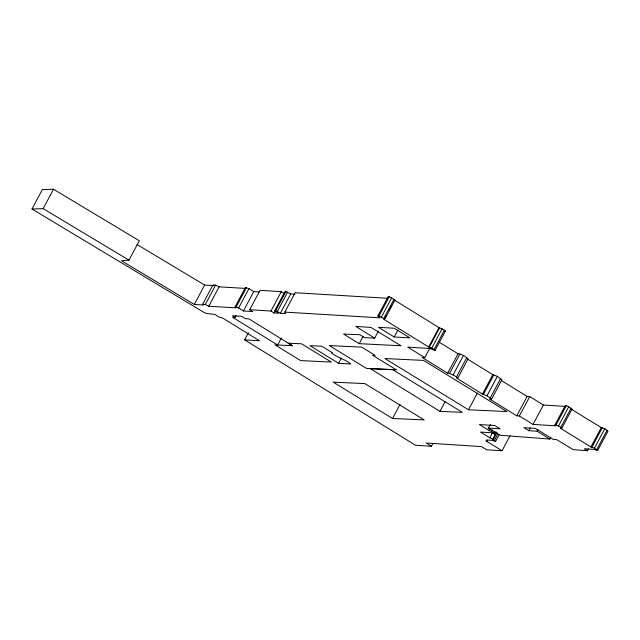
<?xml version="1.0" encoding="UTF-8"?>
<svg xmlns="http://www.w3.org/2000/svg" width="640" height="640" viewBox="0 0 640 640"><rect width="100%" height="100%" fill="white"/><g stroke="black" fill="none" stroke-linecap="round" stroke-linejoin="round"><path stroke-width="0.96" d="M248.36 332.784L244.6 339.832L259.52 340.776L222.704 318.072L218.4 316.832L215.208 314.464L206.648 313.504L203.768 312.28L32 209.016L42.352 189.624L53.496 189.24L139.32 240.76L128.968 260.152L121.544 260.8L194.312 304.456L203.488 305.04L202.624 304.32L212.976 284.928L215.64 285.104L219.112 286.84L245.344 288.408M32 209.016L43.144 208.624L53.496 189.24M194.312 304.456L204.664 285.064L213.84 285.656M202.624 304.32L205.288 304.488L215.64 285.104M205.288 304.488L208.76 306.232L219.112 286.84M208.76 306.232L235.96 307.856L235.088 306.888L245.44 287.496L248.96 288.616L253.76 291.576L259.352 291.936M235.088 306.888L236.168 306.936L246.52 287.552M236.168 306.936L238.608 308L248.96 288.616M281.4 337.936L277.632 344.992L232.552 317.24L235.136 317.384L236.072 315.624M238.608 308L243.408 310.96L253.76 291.576M249.704 309.712L260.056 290.32L281.304 291.672L284.336 293.536L273.984 312.928L270.952 311.056L249.704 309.712L252.728 311.568L243.408 310.96M270.952 311.056L281.304 291.672M273.984 312.928L278.512 313.216L274.848 310.648L285.2 291.256L290.712 293.944L294.92 294.208M274.848 310.648L275.632 310.704L285.984 291.312M275.632 310.704L277.336 311.448L287.688 292.064M277.336 311.448L280.36 313.328L290.712 293.944M280.36 313.328L285.408 313.648L284.808 312.112L295.16 292.728L387.536 298.28M338.592 363.296L350.832 363.992C344.936 359.136 337.104 357.736 331.392 352.784L332.224 352.592L321.856 346.232L309.968 345.68L338.592 363.296L341.416 358.008M378.44 331.096L374.68 338.144L364.616 337.624L359.912 334.72L343.568 334.04L359.224 343.664L362.992 336.616M284.808 312.112L380.16 317.848L377.84 315.968L388.192 296.584L389.304 296.656L394.944 300.128L384.592 319.512L384.08 319.488L385.96 315.968M377.84 315.968L378.952 316.04L389.304 296.656M378.952 316.04L381.376 317.096L391.728 297.712M384.592 319.512L383.744 318.552L394.096 299.168M388.784 310.68L391.608 305.392M394.184 336.96L409.912 337.896L394.248 328.248L378.528 327.328L394.184 336.96L397.952 329.912M384.08 319.488L428.68 346.992L439.032 327.608L444.48 330.144L445.36 331.12L435.008 350.504L430.088 348.528L407.704 347.104L424.752 357.616L429.928 347.928M428.68 346.992L429.352 347.032L439.704 327.648M392.504 418.48L424.176 419.912L364.896 383.592L333.216 382.144L392.504 418.48L400.032 404.376M429.352 347.032L431.784 348.088L442.136 328.704M435.008 350.504L434.128 349.528L444.48 330.144M424.752 357.616L422.144 357.456L447.664 373.192L458.016 353.8C461.76 354.128 465.496 356.216 468 358.976L457.648 378.368L456.904 378.312L482.456 394.064L487.024 395.752L491.552 399.192L501.904 379.808L497.376 376.36L492.808 374.68L467.256 358.928L468 358.976M447.664 373.192L449.576 373.36L459.928 353.968M449.576 373.36L453.096 374.912L463.448 355.528M457.648 378.368L456.448 376.984L466.792 357.6M439.96 411.344L462.352 412.344L392.632 369.64L370.24 368.648L439.96 411.344L445.136 401.648M244.6 339.832L415.536 445.256L431.432 446.264L432.848 443.624M468.48 409.784L506.928 411.544L423.504 360.408L384.904 358.544L468.48 409.784L477.416 393.04M482.456 394.064L492.808 374.68M483.512 394.2L493.864 374.816M487.024 395.752L497.376 376.36M490.36 397.816L500.712 378.432M550.728 437.296L549.792 439.064L500.096 435.248L488.432 428.032L490.312 424.512M488.432 428.032L500.08 428.848L494.776 425.536L479.4 424.552L489.08 430.528L490.024 428.76M489.08 430.528L491.592 431.592L492.536 429.832M495.752 432.24L494.808 434.008L491.032 432.728L480.472 432.064L489.792 437.816L492.616 432.528M494.808 434.008L493.912 433.016L494.856 431.256M499.336 434.376L495.568 441.432L492.792 439.144L496.56 432.088M493.208 439.624L496.976 432.576M494.52 440.208L497.816 434.04M491.552 399.192L489.624 399.072L516.776 415.808L527.12 396.424L529.712 396.576L543.384 405.008L565.184 406.384M516.776 415.808L519.36 415.968L529.712 396.576M431.432 446.264L426.144 443L481.584 446.624L486.68 449.768L502.024 450.76L510.024 435.784M588.432 448.968L587.496 450.728L573.216 449.672L556.768 439.68L553.184 439.352L535.36 428.376L523.96 427.656L528.88 430.688L530.288 428.048M519.36 415.968L533.032 424.392L543.384 405.008M528.88 430.688L537.064 431.208L538 429.448M533.032 424.392L555.824 425.84L554.944 424.872L565.296 405.48L566.392 405.536L572.064 409.032L561.712 428.416L560.56 428.328L590.896 446.968L594.432 448.096L597.648 450.512L608 431.128L604.784 428.712L601.248 427.584L570.912 408.944M554.944 424.872L556.04 424.92L566.392 405.536M556.04 424.92L558.496 426L568.848 406.616M561.712 428.416L560.816 427.432L571.168 408.04M590.896 446.968L601.248 427.584M591.992 447.032L602.344 427.64M594.432 448.096L604.784 428.712M596.768 449.536L607.12 430.152M394.944 300.128L394.432 300.104L439.032 327.608M292.352 345.688L275.008 344.864L300.664 360.6L331.328 362.08L301.52 343.8L288.264 343.176L292.352 345.688L248.896 318.872L245.368 318.664L241.536 316.304L232.552 315.792L235.136 317.384M359.224 343.664L401.024 345.768L370.96 327.424L355.84 326.432L374.68 338.144M444.264 331.056L445.36 331.12M597.648 450.512L594.112 449.384L584.32 448.768L587.496 450.728M489.792 437.816L492.792 439.144M495.568 441.432L492.416 440.376L486.52 439.992L487.24 440.888L485.88 440.8L502.024 450.76M137.032 244.496L204.664 285.064M43.144 208.624L128.968 260.152M381.376 317.096L383.744 318.552M431.784 348.088L434.128 349.528M558.496 426L560.816 427.432M491.592 431.592L493.912 433.016M439.304 342.264L458.016 353.8M501.672 380.728L527.12 396.424M537.064 431.208L549.792 439.064M453.096 374.912L456.448 376.984M396.248 369.792L366.688 368.496L329.32 345.592L361.64 347.104L375.152 355.384L372.536 355.256L396.248 369.792"/></g></svg>
